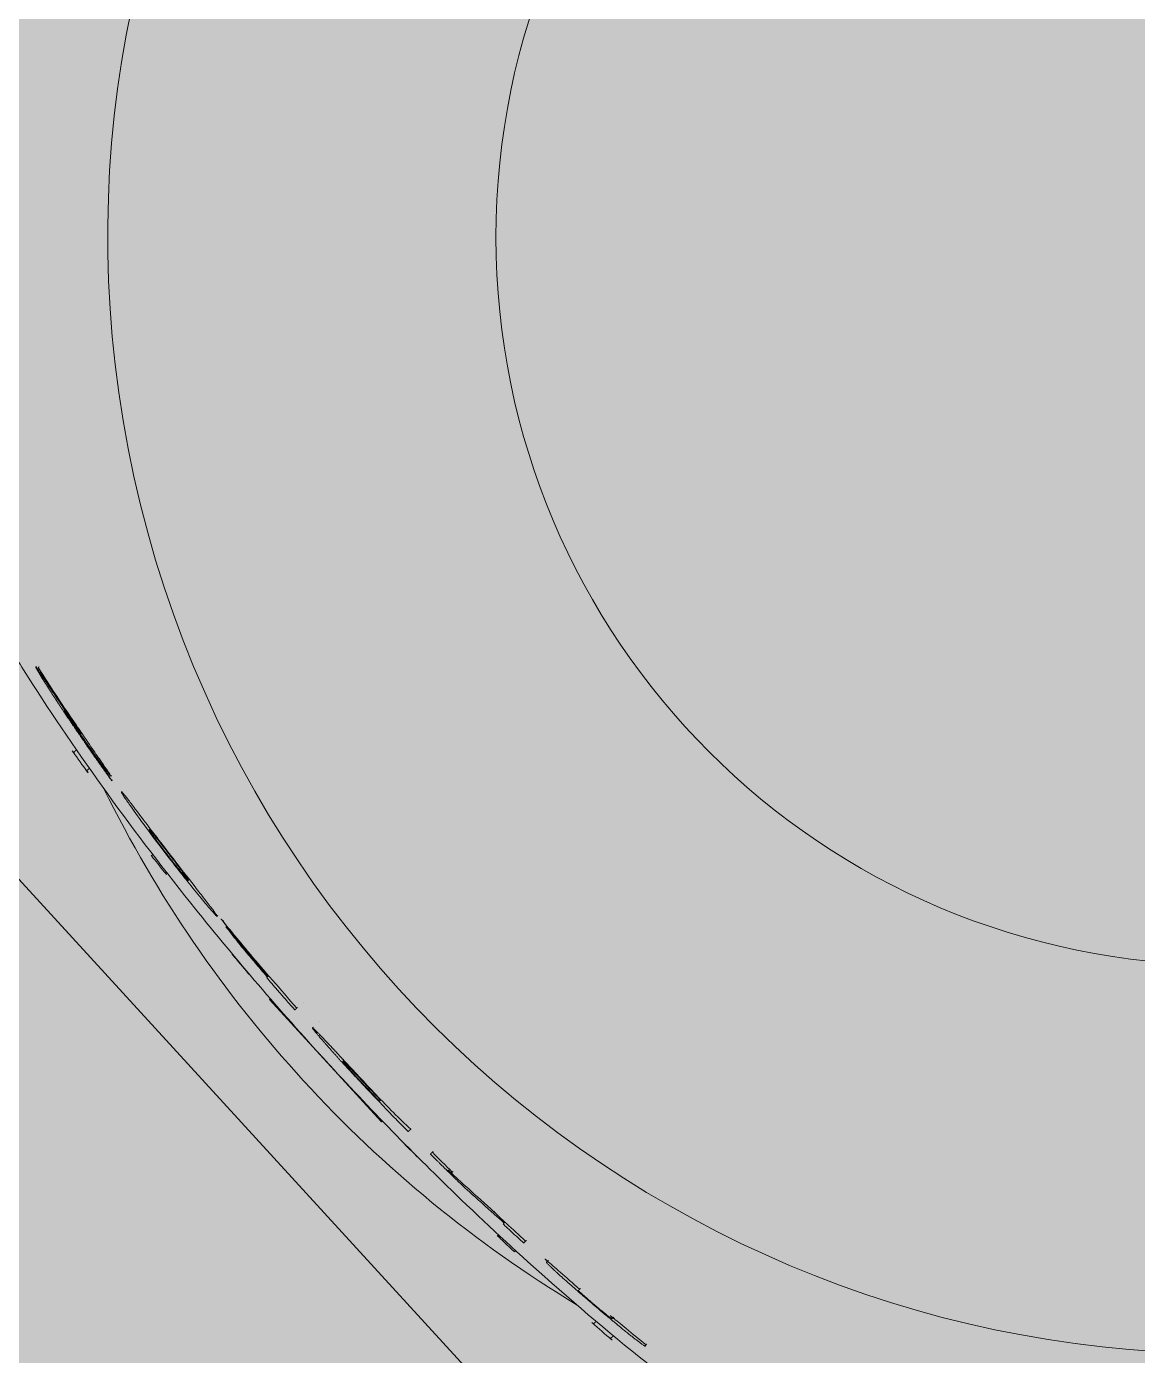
# Model space of a CAD drawing. Header units: metres. Extents: x 2306714 to 2308412, y 453204 to 454783.
# Drawn here: x 2307434.4075 to 2307434.5147, y 454011.8094 to 454011.9375 of the extents above; entities that cross this region are included whole.
import ezdxf

# ---------------------------------------------------------------- set-up
doc = ezdxf.new("R2010")
doc.units = ezdxf.units.M
doc.linetypes.add('CENTER', pattern=[2, 1.25, -0.25, 0.25, -0.25])
for name, color, linetype in [('220_СТР', 7, 'Continuous'), ('АД_серый', 250, 'Continuous'), ('ГП_здания', 7, 'Continuous'), ('ПП_Дорога_Покрытия_Газон', 3, 'Continuous')]:
    doc.layers.add(name, color=color, linetype=linetype)
for name, color, linetype, lineweight in [('280_ПОР_Откосы планировки', 250, 'Continuous', 20), ('ГП_АД том 3.2.6', 250, 'Continuous', 40), ('ПП_Дорога_Покрытия_Откос', 3, 'Continuous', 9), ('ПП_Дорога_Покрытия_Щебневание_Прикромочное', 151, 'Continuous', 30)]:
    doc.layers.add(name, color=color, linetype=linetype, lineweight=lineweight)

# ---------------------------------------------------------------- blocks, each defined once
blk = doc.blocks.new('АД 3.2.6')
at = {"layer": 'АД_серый'}
h = blk.add_hatch(dxfattribs=at)
h.set_pattern_fill('ANSI37', color=256, scale=0.25)
h.set_pattern_definition([(45, (-2306965.9422, -453205.9558), (-0.56126600757, 0.56126600757), []), (135, (-2306965.9422, -453205.9558), (-0.56126600757, -0.56126600757), [])])
edge = h.paths.add_edge_path()
edge.add_line((1053.93186, 1206.08536), (1054.02543, 1208.20484))
edge.add_line((1054.02543, 1208.20484), (1018.62202, 1175.7919))
edge.add_line((1018.62202, 1175.7919), (966.99205, 1128.52302))
edge.add_line((966.99205, 1128.52302), (878.48354, 1047.49067))
edge.add_line((878.48354, 1047.49067), (841.60499, 1013.72719))
edge.add_line((841.60499, 1013.72719), (814.31486, 988.74221))
edge.add_line((814.31486, 988.74221), (777.43631, 954.97873))
edge.add_line((777.43631, 954.97873), (740.55776, 921.21525))
edge.add_line((740.55776, 921.21525), (666.80067, 853.68829))
edge.add_line((666.80067, 853.68829), (629.92212, 819.92481))
edge.add_line((629.92212, 819.92481), (593.04357, 786.16133))
edge.add_line((593.04357, 786.16133), (556.16502, 752.39785))
edge.add_line((556.16502, 752.39785), (292.41778, 510.92888))
edge.add_line((292.41778, 510.92888), (59.06115, 297.28349))
edge.add_arc((479.24764, -161.67002), 622.24996, 132.47509102, 141.13179677)
edge.add_line((-5.2309, 228.81116), (-27.95818, 200.61292))
edge.add_arc((-516.71903, 594.54558), 627.75003, 312.47523068, 321.13179661, ccw=False)
edge.add_line((-92.81738, 131.5364), (-212.23468, 22.20554))
edge.add_line((-212.23468, 22.20554), (-211.22178, 21.09919))
edge.add_line((-211.22178, 21.09919), (-91.80447, 130.43005))
edge.add_arc((-516.71903, 594.54558), 629.25003, 312.4752307, 321.13179662)
edge.add_line((-26.79029, 199.67163), (-4.06301, 227.86986))
edge.add_arc((479.24764, -161.67002), 620.74996, 132.47509101, 141.13179676, ccw=False)
edge.add_line((60.07406, 296.17713), (293.44604, 509.83656))
edge.add_line((293.44604, 509.83656), (557.17795, 751.29146))
edge.add_line((557.17795, 751.29146), (594.0565, 785.05494))
edge.add_line((594.0565, 785.05494), (630.93505, 818.81842))
edge.add_line((630.93505, 818.81842), (667.8136, 852.5819))
edge.add_line((667.8136, 852.5819), (741.5707, 920.10885))
edge.add_line((741.5707, 920.10885), (778.44926, 953.87233))
edge.add_line((778.44926, 953.87233), (815.32781, 987.63581))
edge.add_line((815.32781, 987.63581), (842.61793, 1012.62079))
edge.add_line((842.61793, 1012.62079), (879.49648, 1046.38427))
edge.add_line((879.49648, 1046.38427), (968.00501, 1127.41661))
edge.add_line((968.00501, 1127.41661), (1019.63498, 1174.68549))
edge.add_line((1019.63498, 1174.68549), (1053.93186, 1206.08536))
blk = doc.blocks.new('Водоподготовка 4 этап')
at = {"layer": '220_СТР', "lineweight": 30, "true_color": 0xe51010}
h = blk.add_hatch(color=12, dxfattribs=at)
h.dxf.hatch_style = 1
h.paths.add_polyline_path([(2307427.33288, 454009.45795), (2307434.33981, 454015.87302), (2307439.33817, 454010.41625), (2307432.32988, 454003.99993)])
at = {"layer": 'ПП_Дорога_Покрытия_Щебневание_Прикромочное'}
h = blk.add_hatch(dxfattribs=at)
h.set_pattern_fill('ANSI37', color=256, scale=0.2, angle=4.77736958)
edge = h.paths.add_edge_path()
edge.add_line((2307428.85403, 454000.81768), (2307431.59231, 454003.32466))
edge.add_line((2307431.59231, 454003.32466), (2307432.26758, 454002.58709))
edge.add_line((2307432.26758, 454002.58709), (2307430.26687, 454000.75538))
edge.add_line((2307430.26687, 454000.75538), (2307440.65059, 453989.41364))
edge.add_arc((2307447.60472, 453979.8187), 11.85001, 42.408168, 125.933481, ccw=False)
edge.add_line((2307456.35428, 453987.81043), (2307478.60707, 453963.50459))
edge.add_arc((2307469.8669, 453955.50264), 11.84997, -47.525017, 42.475234, ccw=False)
edge.add_line((2307477.8688, 453946.76243), (2307498.88957, 453966.00763))
edge.add_arc((2307490.88762, 453974.74784), 11.85, 222.475096, 312.475121, ccw=False)
edge.add_line((2307482.1474, 453966.74589), (2307441.55195, 454011.08673))
edge.add_line((2307441.55195, 454011.08673), (2307440.75101, 454010.35395))
edge.add_line((2307440.75101, 454010.35395), (2307440.07574, 454011.09152))
edge.add_line((2307440.07574, 454011.09152), (2307441.614, 454012.49984))
edge.add_line((2307441.614, 454012.49984), (2307452.60239, 454000.49766))
edge.add_line((2307452.60239, 454000.49766), (2307451.86482, 453999.82239))
edge.add_line((2307451.86482, 453999.82239), (2307453.21536, 453998.34725))
edge.add_line((2307453.21536, 453998.34725), (2307453.95293, 453999.02252))
edge.add_line((2307453.95293, 453999.02252), (2307482.88497, 453967.42116))
edge.add_arc((2307490.88757, 453974.74679), 10.84926, 222.47117, 312.479047)
edge.add_line((2307498.2143, 453966.7452), (2307498.88957, 453966.00763))
edge.add_line((2307498.88957, 453966.00763), (2307477.8688, 453946.76243))
edge.add_line((2307477.8688, 453946.76243), (2307477.19726, 453947.5032))
edge.add_arc((2307469.86657, 453955.50254), 10.85028, 312.502507, 402.474487)
edge.add_line((2307477.8695, 453962.82932), (2307455.60735, 453987.14538))
edge.add_arc((2307447.60471, 453979.81871), 10.84999, 42.475082, 130.626496)
edge.add_line((2307440.54001, 453988.05353), (2307428.85403, 454000.81768))
blk = doc.blocks.new('Водоподготовка 18.05')
at = {"layer": 'ГП_здания', "linetype": 'CENTER', "lineweight": 13, "ltscale": 100}
blk.add_line((5505.16, 6381.43, 0), (5505.16, 5386.72, 0), dxfattribs=at)
at = {"layer": 'ГП_здания', "lineweight": 13}
for p, q in [((5390.93, 5840.23, 0), (5390.83, 5840.23, 0)), ((5389.16, 5827.58, 0), (5389.06, 5827.58, 0)), ((5388.88, 5825.75, 0), (5388.78, 5825.75, 0)), ((5387.6, 5810.7, 0), (5387.5, 5810.7, 0)), ((5388.01, 5798.98, 0), (5388.01, 5798.98, 0)), ((5387.12, 5796.54, 0), (5387.02, 5796.54, 0)), ((5387.98, 5796.55, 0), (5387.98, 5796.55, 0)), ((5388.51, 5764.65, 0), (5388.41, 5764.65, 0)), ((5388.66, 5764.65, 0), (5388.56, 5764.65, 0)), ((5389.63, 5756.36, 0), (5389.53, 5756.36, 0)), ((5390.06, 5752.24, 0), (5389.96, 5752.24, 0))]:
    blk.add_line(p, q, dxfattribs=at)
at = {"layer": 'ГП_здания', "lineweight": 13, "ltscale": 25, "elevation": 0}
blk.add_lwpolyline([(5447.02, 5643.45), (5375.8, 5643.45), (5375.8, 5943.45), (5456.42, 5943.45)], dxfattribs=at)
at = {"layer": 'ГП_здания', "lineweight": 13, "elevation": 0}
for points in [[(5554.82, 5887.9, 1), (5451.78, 5698.99, 1), (5554.82, 5887.9)], [(5387.54, 5779.9), (5387.45, 5779.9, 0.002331), (5387.58, 5777.19)]]:
    blk.add_lwpolyline(points, format="xyb", dxfattribs=at)
blk.add_lwpolyline([(5385.93, 5785.36), (5385.82, 5785.36), (5385.81, 5801.38), (5385.92, 5801.39)], dxfattribs=at)
at = {"layer": 'ГП_здания', "lineweight": 13, "ltscale": 25}
blk.add_circle((5503.3, 5793.45, 0), 70.16, dxfattribs=at)
at = {"layer": 'ГП_здания', "lineweight": 13}
blk.add_arc((5503.3, 5793.45, 0), 120.36, 163.7424, 196.3299, dxfattribs=at)
at = {"layer": 'ГП_здания', "lineweight": 13, "extrusion": (0, 0, -1)}
blk.add_ellipse((6264.47, 5787.79, 0), major_axis=(-878.86, -0.55), ratio=0.530258, start_param=0.085865, end_param=0.088818, dxfattribs=at)
at = {"layer": 'ГП_здания', "lineweight": 13}
for points, knots in [([(5598, 5888.27, 0), (5594.24, 5892.03, 0), (5589.1, 5894.9, 0), (5585.01, 5896.84, 0), (5583.82, 5897.4, 0), (5582.72, 5897.89, 0), (5581.57, 5898.37, 0), (5576.46, 5900.51, 0), (5570.96, 5902.28, 0), (5565.55, 5903.71, 0), (5562.3, 5904.57, 0), (5559.1, 5905.31, 0), (5555.75, 5906, 0), (5554.08, 5906.34, 0), (5552.39, 5906.66, 0), (5550.67, 5906.97, 0), (5542.04, 5908.52, 0), (5532.79, 5909.62, 0), (5523.21, 5910.27, 0), (5516.86, 5910.69, 0), (5510.37, 5910.92, 0), (5503.81, 5910.93, 0), (5497.54, 5910.93, 0), (5491.31, 5910.75, 0), (5485.22, 5910.37, 0), (5481.28, 5910.13, 0), (5477.39, 5909.81, 0), (5473.58, 5909.41, 0), (5463.64, 5908.38, 0), (5454.2, 5906.83, 0), (5445.59, 5904.8, 0), (5442.92, 5904.17, 0), (5440.25, 5903.48, 0), (5437.56, 5902.7, 0), (5435.33, 5902.05, 0), (5433.1, 5901.34, 0), (5430.9, 5900.58, 0), (5429.08, 5899.94, 0), (5427.29, 5899.26, 0), (5425.54, 5898.54, 0), (5424.43, 5898.08, 0), (5423.37, 5897.62, 0), (5422.26, 5897.11, 0), (5419.34, 5895.76, 0), (5415.78, 5893.91, 0), (5412.53, 5891.56, 0), (5411.09, 5890.52, 0), (5409.71, 5889.38, 0), (5408.48, 5888.15, 0), (5404.72, 5884.38, 0), (5401.85, 5879.25, 0), (5399.91, 5875.16, 0), (5399.34, 5873.96, 0), (5398.86, 5872.87, 0), (5398.38, 5871.72, 0), (5396.23, 5866.61, 0), (5394.47, 5861.11, 0), (5393.04, 5855.7, 0), (5392.18, 5852.45, 0), (5391.43, 5849.25, 0), (5390.75, 5845.9, 0), (5390.4, 5844.23, 0), (5390.08, 5842.53, 0), (5389.77, 5840.82, 0), (5388.23, 5832.18, 0), (5387.12, 5822.94, 0), (5386.48, 5813.36, 0), (5386.05, 5807.01, 0), (5385.83, 5800.52, 0), (5385.82, 5793.96, 0), (5385.81, 5787.69, 0), (5386, 5781.46, 0), (5386.37, 5775.37, 0), (5386.62, 5771.43, 0), (5386.94, 5767.54, 0), (5387.33, 5763.72, 0), (5388.37, 5753.79, 0), (5389.91, 5744.34, 0), (5391.94, 5735.74, 0), (5392.57, 5733.07, 0), (5393.26, 5730.4, 0), (5394.05, 5727.71, 0), (5394.69, 5725.48, 0), (5395.4, 5723.25, 0), (5396.17, 5721.05, 0), (5396.81, 5719.23, 0), (5397.48, 5717.44, 0), (5398.21, 5715.69, 0), (5398.66, 5714.58, 0), (5399.13, 5713.51, 0), (5399.63, 5712.41, 0), (5400.98, 5709.49, 0), (5402.83, 5705.93, 0), (5405.19, 5702.67, 0), (5406.23, 5701.23, 0), (5407.37, 5699.86, 0), (5408.6, 5698.63, 0)], [0, 0, 0, 0, 1.490588, 1.490588, 1.490588, 1.924398, 1.924398, 1.924398, 3.851331, 3.851331, 3.851331, 5.01041, 5.01041, 5.01041, 5.586225, 5.586225, 5.586225, 8.477972, 8.477972, 8.477972, 10.394049, 10.394049, 10.394049, 12.224729, 12.224729, 12.224729, 13.40936, 13.40936, 13.40936, 16.493768, 16.493768, 16.493768, 17.44998, 17.44998, 17.44998, 18.244155, 18.244155, 18.244155, 18.901026, 18.901026, 18.901026, 19.31658, 19.31658, 19.31658, 20.421311, 20.421311, 20.421311, 20.909714, 20.909714, 20.909714, 22.400302, 22.400302, 22.400302, 22.834113, 22.834113, 22.834113, 24.761045, 24.761045, 24.761045, 25.920124, 25.920124, 25.920124, 26.495939, 26.495939, 26.495939, 29.387685, 29.387685, 29.387685, 31.303762, 31.303762, 31.303762, 33.134443, 33.134443, 33.134443, 34.319073, 34.319073, 34.319073, 37.403481, 37.403481, 37.403481, 38.359693, 38.359693, 38.359693, 39.153868, 39.153868, 39.153868, 39.810739, 39.810739, 39.810739, 40.226293, 40.226293, 40.226293, 41.331024, 41.331024, 41.331024, 41.819428, 41.819428, 41.819428, 41.819428]), ([(5389.13, 5828.57, 0), (5389.11, 5828.57, 0), (5389.08, 5828.57, 0), (5389.06, 5828.57, 0), (5389.38, 5831.3, 0), (5389.51, 5832.11, 0), (5389.78, 5833.97, 0), (5389.82, 5834.22, 0), (5389.88, 5834.57, 0), (5389.9, 5834.72, 0), (5389.94, 5834.96, 0), (5389.96, 5835.05, 0), (5389.98, 5835.17, 0), (5389.99, 5835.22, 0), (5390, 5835.27, 0), (5390.01, 5835.28, 0), (5390.01, 5835.26, 0), (5390.01, 5835.23, 0), (5390, 5835.14, 0), (5389.99, 5835.08, 0), (5389.97, 5834.9, 0), (5389.95, 5834.8, 0), (5389.89, 5834.36, 0), (5389.84, 5834, 0), (5389.77, 5833.55, 0), (5389.76, 5833.45, 0), (5389.54, 5831.89, 0), (5389.43, 5831.08, 0), (5389.22, 5829.34, 0), (5389.18, 5829, 0), (5389.14, 5828.6, 0), (5389.11, 5828.34, 0), (5389.07, 5827.93, 0), (5389.06, 5827.79, 0), (5389.05, 5827.6, 0), (5389.05, 5827.57, 0), (5389.07, 5827.6, 0), (5389.09, 5827.67, 0), (5389.13, 5827.92, 0), (5389.16, 5828.11, 0), (5389.25, 5828.7, 0), (5389.3, 5829.06, 0), (5389.41, 5829.85, 0), (5389.48, 5830.38, 0), (5389.66, 5831.65, 0), (5389.79, 5832.57, 0), (5390.04, 5834.27, 0), (5390.24, 5835.82, 0), (5390.97, 5840.04, 0), (5391, 5840.04, 0), (5391.04, 5840.04, 0), (5391.07, 5840.04, 0)], [0, 0, 0, 0, 1, 1, 1, 1.783767, 1.783767, 1.98282, 1.98282, 2.115394, 2.115394, 2.202856, 2.202856, 2.27304, 2.27304, 2.340971, 2.340971, 2.410956, 2.410956, 2.485735, 2.485735, 2.579931, 2.579931, 2.891074, 2.891074, 2.976955, 2.976955, 4.2732, 4.2732, 4.998706, 4.998706, 5.830633, 5.830633, 6.49666, 6.49666, 7.143934, 7.143934, 7.81979, 7.81979, 8.515769, 8.515769, 9.392539, 9.392539, 10.702847, 10.702847, 12.186429, 12.186429, 14.375079, 14.375079, 14.375079, 15.375079, 15.375079, 15.375079, 15.375079]), ([(5387.62, 5811.46, 0), (5387.59, 5811.19, 0), (5387.57, 5811, 0), (5387.53, 5810.75, 0), (5387.51, 5810.69, 0), (5387.48, 5810.7, 0), (5387.47, 5810.78, 0), (5387.47, 5811.09, 0), (5387.47, 5811.32, 0), (5387.5, 5812.13, 0), (5387.52, 5812.61, 0), (5387.59, 5813.92, 0), (5387.63, 5814.63, 0), (5387.76, 5816.48, 0), (5387.89, 5818.17, 0), (5388.21, 5821.57, 0), (5388.32, 5822.58, 0), (5388.5, 5824.06, 0), (5388.56, 5824.51, 0), (5388.63, 5824.98, 0), (5388.65, 5825.15, 0), (5388.7, 5825.43, 0), (5388.72, 5825.53, 0), (5388.73, 5825.61, 0), (5388.76, 5825.72, 0), (5388.78, 5825.76, 0), (5388.8, 5825.73, 0), (5388.8, 5825.65, 0), (5388.8, 5825.37, 0), (5388.79, 5825.16, 0), (5388.74, 5824.53, 0), (5388.7, 5824.13, 0), (5388.63, 5823.3, 0), (5388.57, 5822.71, 0), (5388.45, 5821.37, 0), (5388.33, 5820.1, 0), (5388.07, 5817.01, 0), (5387.96, 5815.63, 0), (5387.81, 5813.7, 0), (5387.76, 5813.16, 0), (5387.71, 5812.44, 0), (5387.69, 5812.21, 0), (5387.65, 5811.8, 0), (5387.63, 5811.62, 0), (5387.62, 5811.46, 0)], [0, 0, 0, 0, 0.140503, 0.140503, 0.279558, 0.279558, 0.440684, 0.440684, 0.557789, 0.557789, 0.647061, 0.647061, 0.735991, 0.735991, 0.880222, 0.880222, 1.011551, 1.011551, 1.141168, 1.141168, 1.238837, 1.238837, 1.336799, 1.336799, 1.336799, 1.471844, 1.471844, 1.606831, 1.606831, 1.749736, 1.749736, 1.904632, 1.904632, 2.023565, 2.023565, 2.069214, 2.069214, 2.080648, 2.080648, 2.085127, 2.085127, 2.087376, 2.087376, 2.089632, 2.089632, 2.089632, 2.089632]), ([(5388.07, 5819.52, 0), (5388.03, 5819.07, 0), (5387.99, 5818.63, 0), (5387.93, 5817.96, 0), (5387.9, 5817.55, 0), (5387.85, 5816.9, 0), (5387.83, 5816.57, 0), (5387.8, 5816.02, 0), (5387.78, 5815.8, 0), (5387.77, 5815.46, 0), (5387.77, 5815.32, 0), (5387.77, 5815.08, 0), (5387.79, 5815.08, 0), (5387.82, 5815.17, 0), (5387.84, 5815.28, 0), (5387.88, 5815.62, 0), (5387.91, 5815.8, 0), (5387.96, 5816.32, 0), (5387.98, 5816.56, 0), (5388.02, 5817.01, 0), (5388.04, 5817.27, 0), (5388.06, 5817.47, 0), (5388.08, 5817.68, 0), (5388.09, 5817.89, 0), (5388.13, 5818.35, 0), (5388.14, 5818.41, 0), (5388.17, 5818.79, 0), (5388.2, 5819.12, 0), (5388.25, 5819.77, 0), (5388.27, 5820.03, 0), (5388.31, 5820.49, 0), (5388.32, 5820.68, 0), (5388.34, 5821.05, 0), (5388.34, 5821.16, 0), (5388.33, 5821.32, 0), (5388.32, 5821.34, 0), (5388.28, 5821.21, 0), (5388.26, 5821.09, 0), (5388.21, 5820.73, 0), (5388.18, 5820.53, 0), (5388.13, 5820.11, 0), (5388.1, 5819.83, 0), (5388.07, 5819.52, 0)], [0, 0, 0, 0, 0.061398, 0.061398, 0.143718, 0.143718, 0.202976, 0.202976, 0.250492, 0.250492, 0.297711, 0.297711, 0.366238, 0.366238, 0.435084, 0.435084, 0.471903, 0.471903, 0.504315, 0.504315, 0.561339, 0.561339, 0.561339, 0.596677, 0.596677, 0.608213, 0.608213, 0.649967, 0.649967, 0.679277, 0.679277, 0.709843, 0.709843, 0.753333, 0.753333, 0.831317, 0.831317, 0.895995, 0.895995, 0.956547, 0.956547, 1.047004, 1.047004, 1.047004, 1.047004])]:
    blk.add_open_spline(points, degree=3, knots=knots, dxfattribs=at)
for points, weights, degree, knots in [([(5388.93, 5827.2, 0), (5388.9, 5827.2, 0), (5388.86, 5827.2, 0), (5388.83, 5827.2, 0), (5389.15, 5829.96, 0), (5389.49, 5832.39, 0), (5389.94, 5835.42, 0), (5390.17, 5836.87, 0), (5390.45, 5838.43, 0), (5390.53, 5838.92, 0), (5390.66, 5839.56, 0), (5390.7, 5839.76, 0), (5390.76, 5840.01, 0), (5390.79, 5840.15, 0), (5390.82, 5840.24, 0), (5390.83, 5840.25, 0), (5390.83, 5840.14, 0), (5390.82, 5840.04, 0), (5390.78, 5839.72, 0), (5390.74, 5839.48, 0), (5390.66, 5838.98, 0), (5390.59, 5838.49, 0), (5390.35, 5836.95, 0), (5390.29, 5836.58, 0), (5390.19, 5835.96, 0), (5390.15, 5835.67, 0), (5390.03, 5834.89, 0), (5390, 5834.64, 0), (5389.85, 5833.65, 0), (5389.8, 5833.28, 0), (5389.75, 5832.89, 0), (5389.74, 5832.79, 0), (5389.72, 5832.65, 0), (5389.72, 5832.6, 0), (5389.71, 5832.55, 0), (5389.71, 5832.53, 0), (5389.72, 5832.55, 0), (5389.72, 5832.57, 0), (5389.74, 5832.64, 0), (5389.75, 5832.69, 0), (5389.77, 5832.84, 0), (5389.79, 5832.94, 0), (5389.83, 5833.2, 0), (5389.86, 5833.44, 0), (5390.09, 5834.95, 0), (5390.21, 5835.7, 0), (5390.41, 5837.01, 0), (5390.55, 5837.86, 0), (5390.72, 5838.86, 0), (5390.8, 5839.25, 0), (5390.88, 5839.64, 0), (5390.97, 5840.04, 0)], [1, 1, 1, 1, 1, 1, 1, 1, 1, 1, 1, 1, 1, 1, 1, 1, 1, 1, 1, 1, 1, 1, 1, 1, 1, 1, 1, 1, 1, 1, 1, 1, 1, 1, 1, 1, 1, 1, 1, 1, 1, 1, 1, 1, 1, 1, 1, 1, 1, 0.999999238075, 0.999999238075, 1], 3, [0, 0, 0, 0, 1, 1, 1, 4.478328, 4.478328, 7.417663, 7.417663, 8.544045, 8.544045, 9.179889, 9.179889, 9.63554, 9.63554, 9.925334, 9.925334, 10.156489, 10.156489, 10.440932, 10.440932, 10.69071, 10.69071, 10.802163, 10.802163, 10.913774, 10.913774, 11.050336, 11.050336, 11.216046, 11.216046, 11.277671, 11.277671, 11.330953, 11.330953, 11.38099, 11.38099, 11.429299, 11.429299, 11.475791, 11.475791, 11.528881, 11.528881, 11.636062, 11.636062, 11.927863, 11.927863, 12.215433, 12.215433, 12.215433, 12.218457, 12.218457, 12.218457, 12.218457]), ([(5388.05, 5829.54, 0), (5387.93, 5829.54, 0), (5387.81, 5829.55, 0), (5387.69, 5829.55, 0), (5387.76, 5830.26, 0), (5387.84, 5830.98, 0), (5387.92, 5831.69, 0), (5388.06, 5831.69, 0), (5388.2, 5831.7, 0), (5388.34, 5831.7, 0)], [1, 1, 1, 1, 0.999996795465, 0.999996795465, 1, 1, 1, 1], 3, [0, 0, 0, 0, 0.480014, 0.480014, 0.480014, 0.486215, 0.486215, 0.486215, 1.043226, 1.043226, 1.043226, 1.043226]), ([(5386.76, 5817.13, 0), (5386.71, 5817.13, 0), (5386.66, 5817.13, 0), (5386.62, 5817.14, 0), (5386.67, 5817.85, 0), (5386.72, 5818.56, 0), (5386.77, 5819.27, 0), (5386.83, 5819.27, 0), (5386.88, 5819.28, 0), (5386.94, 5819.28, 0)], [1, 1, 1, 1, 0.999996814524, 0.999996814524, 1, 1, 1, 1], 3, [0, 0, 0, 0, 0.1837325, 0.1837325, 0.1837325, 0.1899152, 0.1899152, 0.1899152, 0.4133129, 0.4133129, 0.4133129, 0.4133129]), ([(5387.59, 5809.96, 0), (5387.52, 5809.32, 0), (5387.46, 5808.68, 0), (5387.32, 5805.9, 0), (5387.23, 5803.11, 0), (5387.2, 5803.11, 0), (5387.17, 5803.11, 0), (5387.26, 5806.05, 0), (5387.42, 5808.96, 0), (5387.45, 5808.96, 0), (5387.49, 5808.96, 0)], [1, 0.999999314875, 1, 0.999599922527, 1, 1, 1, 0.99955865916, 1, 1, 1], 2, [0, 0, 0, 0.002341, 0.002341, 0.058917, 0.058917, 1.058917, 1.058917, 1.118339, 1.118339, 2.118339, 2.118339, 2.118339]), ([(5387.18, 5798.98, 0), (5387.28, 5804.5, 0), (5387.59, 5809.96, 0), (5387.63, 5809.96, 0), (5387.68, 5809.96, 0)], [1, 0.99845061329, 1, 1, 1], 2, [0, 0, 0, 0.111348, 0.111348, 1.111348, 1.111348, 1.111348]), ([(5387.28, 5798.98, 0), (5387.25, 5798.98, 0), (5387.21, 5798.98, 0), (5387.18, 5798.98, 0), (5387.1, 5798.98, 0), (5387.01, 5798.98, 0), (5386.93, 5798.98, 0), (5386.94, 5799.66, 0), (5386.96, 5800.35, 0), (5386.99, 5801.73, 0), (5387.01, 5802.42, 0), (5387.03, 5803.11, 0), (5387.06, 5803.11, 0), (5387.09, 5803.11, 0), (5387.12, 5803.11, 0), (5387.14, 5803.87, 0), (5387.17, 5804.63, 0), (5387.23, 5806.14, 0), (5387.26, 5806.9, 0), (5387.3, 5807.66, 0), (5387.34, 5808.09, 0), (5387.38, 5808.53, 0), (5387.42, 5808.96, 0)], [1, 1, 1, 1, 1, 1, 1, 1, 1, 1, 1, 1, 1, 1, 1, 1, 1, 1, 1, 1, 0.99999952267, 0.99999952267, 1], 3, [0, 0, 0, 0, 1, 1, 1, 2, 2, 2, 2.1935, 2.1935, 2.387001, 2.387001, 2.387001, 3.387001, 3.387001, 3.387001, 3.600351, 3.600351, 3.813701, 3.813701, 3.813701, 3.816094, 3.816094, 3.816094, 3.816094]), ([(5386.03, 5804.72, 0), (5386.02, 5804.72, 0), (5386.01, 5804.72, 0), (5386, 5804.72, 0), (5386.02, 5805.43, 0), (5386.05, 5806.14, 0), (5386.07, 5806.86, 0), (5386.09, 5806.86, 0), (5386.1, 5806.86, 0), (5386.11, 5806.86, 0)], [1, 1, 1, 1, 0.999996825739, 0.999996825739, 1, 1, 1, 1], 3, [0, 0, 0, 0, 1, 1, 1, 1.006172, 1.006172, 1.006172, 1.061909, 1.061909, 1.061909, 1.061909]), ([(5387.42, 5782.94, 0), (5387.39, 5782.94, 0), (5387.35, 5782.94, 0), (5387.32, 5782.94, 0), (5387.24, 5782.94, 0), (5387.15, 5782.94, 0), (5387.07, 5782.94, 0), (5386.97, 5785.86, 0), (5386.9, 5788.8, 0), (5386.89, 5791.74, 0), (5386.88, 5792.06, 0), (5386.88, 5792.38, 0), (5386.89, 5793.02, 0), (5386.89, 5793.32, 0), (5386.9, 5794.2, 0), (5386.91, 5794.72, 0), (5386.94, 5795.6, 0), (5386.95, 5795.95, 0), (5386.99, 5796.42, 0), (5387.01, 5796.54, 0), (5387.04, 5796.54, 0), (5387.05, 5796.42, 0), (5387.08, 5795.95, 0), (5387.09, 5795.6, 0), (5387.11, 5794.72, 0), (5387.12, 5794.2, 0), (5387.13, 5793.33, 0), (5387.13, 5793.02, 0), (5387.13, 5792.38, 0), (5387.14, 5792.06, 0), (5387.14, 5791.74, 0), (5387.16, 5788.8, 0), (5387.22, 5785.86, 0), (5387.32, 5782.94, 0)], [1, 1, 1, 1, 1, 1, 1, 0.999343512695, 0.999343512695, 1, 1, 1, 1, 1, 1, 1, 1, 1, 1, 1, 1, 1, 1, 1, 1, 1, 1, 1, 1, 1, 1, 0.999341942385, 0.999341942385, 1], 3, [0, 0, 0, 0, 1, 1, 1, 2, 2, 2, 2.088765, 2.088765, 2.088765, 2.179672, 2.179672, 2.270355, 2.270355, 2.446415, 2.446415, 2.623026, 2.623026, 2.799734, 2.799734, 2.97648, 2.97648, 3.15302, 3.15302, 3.329024, 3.329024, 3.41975, 3.41975, 3.510708, 3.510708, 3.510708, 3.599579, 3.599579, 3.599579, 3.599579]), ([(5385.82, 5792.3, 0), (5385.82, 5792.3, 0), (5385.82, 5792.3, 0), (5385.82, 5793.37, 0), (5385.82, 5794.44, 0), (5385.82, 5794.44, 0), (5385.82, 5794.44, 0)], [1, 1, 1, 0.999995244209, 1, 1, 1], 2, [0, 0, 0, 1, 1, 1.006168, 1.006168, 2.006168, 2.006168, 2.006168]), ([(5387.01, 5786.99, 0), (5386.99, 5787.79, 0), (5386.97, 5788.59, 0), (5386.96, 5789.39, 0), (5386.96, 5789.58, 0), (5386.96, 5789.77, 0), (5386.95, 5790.15, 0), (5386.95, 5790.33, 0), (5386.95, 5790.85, 0), (5386.96, 5791.15, 0), (5386.97, 5791.67, 0), (5386.97, 5791.88, 0), (5386.99, 5792.16, 0), (5387, 5792.23, 0), (5387.02, 5792.23, 0), (5387.03, 5792.16, 0), (5387.05, 5791.88, 0), (5387.06, 5791.67, 0), (5387.08, 5791.15, 0), (5387.08, 5790.85, 0), (5387.09, 5790.33, 0), (5387.1, 5790.15, 0), (5387.1, 5789.77, 0), (5387.11, 5789.58, 0), (5387.11, 5789.39, 0), (5387.12, 5788.59, 0), (5387.14, 5787.79, 0), (5387.15, 5786.99, 0), (5387.1, 5786.99, 0), (5387.05, 5786.99, 0), (5387.01, 5786.99, 0)], [1, 0.999994590858, 0.999994590858, 1, 1, 1, 1, 1, 1, 1, 1, 1, 1, 1, 1, 1, 1, 1, 1, 1, 1, 1, 1, 1, 1, 0.999994585389, 0.999994585389, 1, 1, 1, 1], 3, [0, 0, 0, 0, 0.008057, 0.008057, 0.008057, 0.061803, 0.061803, 0.115414, 0.115414, 0.219311, 0.219311, 0.323549, 0.323549, 0.427893, 0.427893, 0.532235, 0.532235, 0.6365, 0.6365, 0.740465, 0.740465, 0.794031, 0.794031, 0.847732, 0.847732, 0.847732, 0.855793, 0.855793, 0.855793, 1.855793, 1.855793, 1.855793, 1.855793]), ([(5386.13, 5779.89, 0), (5386.12, 5779.89, 0), (5386.1, 5779.89, 0), (5386.09, 5779.89, 0), (5386.06, 5780.6, 0), (5386.04, 5781.31, 0), (5386.01, 5782.03, 0), (5386.02, 5782.03, 0), (5386.03, 5782.03, 0), (5386.04, 5782.03, 0)], [1, 1, 1, 1, 0.99999682577, 0.99999682577, 1, 1, 1, 1], 3, [0, 0, 0, 0, 0.055698, 0.055698, 0.055698, 0.06187, 0.06187, 0.06187, 1.06187, 1.06187, 1.06187, 1.06187]), ([(5388.39, 5767.5, 0), (5388.35, 5767.5, 0), (5388.32, 5767.5, 0), (5388.29, 5767.5, 0), (5388.2, 5767.5, 0), (5388.12, 5767.5, 0), (5388.04, 5767.5, 0), (5388, 5767.94, 0), (5387.96, 5768.39, 0), (5387.88, 5769.29, 0), (5387.84, 5769.74, 0), (5387.81, 5770.19, 0), (5387.86, 5770.19, 0), (5387.91, 5770.19, 0), (5387.96, 5770.19, 0), (5387.76, 5772.04, 0), (5387.58, 5773.9, 0), (5387.41, 5775.77, 0), (5387.37, 5776.46, 0), (5387.33, 5777.15, 0), (5387.26, 5778.52, 0), (5387.23, 5779.21, 0), (5387.19, 5779.9, 0), (5387.28, 5779.9, 0), (5387.36, 5779.9, 0), (5387.45, 5779.9, 0)], [1, 1, 1, 1, 1, 1, 1, 1, 1, 1, 1, 1, 1, 1, 1, 0.999712785424, 0.999712785424, 1, 1, 1, 1, 1, 1, 1, 1, 1], 3, [0, 0, 0, 0, 1, 1, 1, 2, 2, 2, 2.126478, 2.126478, 2.252956, 2.252956, 2.252956, 3.252956, 3.252956, 3.252956, 3.311666, 3.311666, 3.311666, 3.50502, 3.50502, 3.698373, 3.698373, 3.698373, 4.698373, 4.698373, 4.698373, 4.698373]), ([(5387.95, 5771.62, 0), (5387.66, 5774.39, 0), (5387.43, 5777.19, 0), (5387.51, 5777.19, 0), (5387.58, 5777.19, 0), (5387.63, 5777.19, 0), (5387.68, 5777.19, 0)], [1, 0.999574759899, 1, 1, 1, 1, 1], 2, [0, 0, 0, 0.058328, 0.058328, 1.058328, 1.058328, 2.058328, 2.058328, 2.058328]), ([(5388.29, 5767.5, 0), (5388.1, 5769.55, 0), (5387.95, 5771.62, 0), (5388, 5771.62, 0), (5388.05, 5771.62, 0)], [1, 0.999768963499, 1, 1, 1], 2, [0, 0, 0, 0.042993, 0.042993, 1.042993, 1.042993, 1.042993]), ([(5386.97, 5767.47, 0), (5386.92, 5767.47, 0), (5386.86, 5767.47, 0), (5386.8, 5767.47, 0), (5386.75, 5768.19, 0), (5386.7, 5768.9, 0), (5386.65, 5769.61, 0), (5386.69, 5769.61, 0), (5386.74, 5769.61, 0), (5386.79, 5769.61, 0)], [1, 1, 1, 1, 0.999996814524, 0.999996814524, 1, 1, 1, 1], 3, [0, 0, 0, 0, 0.2233668, 0.2233668, 0.2233668, 0.2295495, 0.2295495, 0.2295495, 0.413247, 0.413247, 0.413247, 0.413247]), ([(5389.01, 5760.56, 0), (5388.85, 5761.92, 0), (5388.7, 5763.28, 0), (5388.56, 5764.65, 0), (5388.51, 5764.65, 0), (5388.46, 5764.65, 0), (5388.41, 5764.65, 0), (5388.4, 5764.66, 0), (5388.39, 5764.62, 0), (5388.39, 5764.45, 0), (5388.39, 5764.33, 0), (5388.41, 5763.98, 0), (5388.43, 5763.73, 0), (5388.49, 5763, 0), (5388.54, 5762.55, 0), (5388.77, 5760.3, 0), (5389.02, 5758.24, 0), (5389.32, 5756.02, 0), (5389.44, 5755.2, 0), (5389.63, 5753.93, 0), (5389.71, 5753.47, 0), (5389.82, 5752.85, 0), (5389.86, 5752.61, 0), (5389.92, 5752.35, 0), (5389.93, 5752.29, 0), (5389.96, 5752.23, 0), (5389.96, 5752.24, 0), (5389.97, 5752.28, 0), (5390.01, 5752.28, 0), (5390.06, 5752.28, 0), (5390.11, 5752.28, 0), (5390.15, 5752.28, 0), (5390.18, 5752.28, 0), (5390.21, 5752.28, 0)], [1, 0.999842417694, 0.999842417694, 1, 1, 1, 1, 1, 1, 1, 1, 1, 1, 1, 1, 1, 1, 1, 1, 1, 1, 1, 1, 1, 1, 1, 1, 1, 1, 1, 1, 1, 1, 1], 3, [0, 0, 0, 0, 0.043486, 0.043486, 0.043486, 1.043486, 1.043486, 1.043486, 1.176825, 1.176825, 1.296523, 1.296523, 1.402826, 1.402826, 1.501726, 1.501726, 1.801226, 1.801226, 2.155269, 2.155269, 2.487132, 2.487132, 2.786522, 2.786522, 2.987058, 2.987058, 3.184263, 3.184263, 3.184263, 4.184263, 4.184263, 4.184263, 5.184263, 5.184263, 5.184263, 5.184263]), ([(5390.11, 5752.28, 0), (5389.91, 5753.63, 0), (5389.72, 5754.99, 0), (5389.53, 5756.36, 0), (5389.48, 5756.36, 0), (5389.43, 5756.36, 0), (5389.38, 5756.36, 0), (5389.38, 5756.36, 0), (5389.37, 5756.38, 0), (5389.35, 5756.45, 0), (5389.34, 5756.5, 0), (5389.3, 5756.7, 0), (5389.28, 5756.86, 0), (5389.21, 5757.28, 0), (5389.18, 5757.52, 0), (5389.11, 5758.04, 0), (5389.07, 5758.31, 0), (5389, 5758.86, 0), (5388.97, 5759.13, 0), (5388.92, 5759.63, 0), (5388.9, 5759.85, 0), (5388.86, 5760.2, 0), (5388.85, 5760.34, 0), (5388.85, 5760.49, 0), (5388.84, 5760.56, 0), (5388.85, 5760.56, 0), (5388.9, 5760.56, 0), (5388.95, 5760.56, 0), (5389.01, 5760.56, 0), (5389.04, 5760.56, 0), (5389.07, 5760.56, 0), (5389.1, 5760.56, 0)], [1, 0.999831569601, 0.999831569601, 1, 1, 1, 1, 1, 1, 1, 1, 1, 1, 1, 1, 1, 1, 1, 1, 1, 1, 1, 1, 1, 1, 1, 1, 1, 1, 1, 1, 1], 3, [0, 0, 0, 0, 0.044958, 0.044958, 0.044958, 1.044958, 1.044958, 1.044958, 1.12452, 1.12452, 1.203961, 1.203961, 1.340747, 1.340747, 1.478446, 1.478446, 1.615911, 1.615911, 1.753231, 1.753231, 1.889381, 1.889381, 2.015623, 2.015623, 2.106288, 2.106288, 2.106288, 3.106288, 3.106288, 3.106288, 4.106288, 4.106288, 4.106288, 4.106288]), ([(5388.39, 5755.04, 0), (5388.24, 5755.05, 0), (5388.1, 5755.05, 0), (5387.96, 5755.06, 0), (5387.88, 5755.77, 0), (5387.81, 5756.48, 0), (5387.73, 5757.2, 0), (5387.85, 5757.2, 0), (5387.97, 5757.2, 0), (5388.09, 5757.21, 0)], [1, 1, 1, 1, 0.999996795465, 0.999996795465, 1, 1, 1, 1], 3, [0, 0, 0, 0, 0.557012, 0.557012, 0.557012, 0.563213, 0.563213, 0.563213, 1.043221, 1.043221, 1.043221, 1.043221])]:
    blk.add_rational_spline(points, weights, degree=degree, knots=knots, dxfattribs=at)
blk = doc.blocks.new('Откос водоподготовка')
at = {"layer": 'ПП_Дорога_Покрытия_Откос'}
h = blk.add_hatch(dxfattribs=at)
h.set_pattern_fill('GRASS', color=110, scale=0.02, style=0)
h.set_pattern_definition([(90, (-2307476.39992, -453943.012), (-0.3592102448, 0.3592102448), [0.09525, -0.6231704896]), (45, (-2307476.3999, -453943.012), (-0.35921024484, 0.35921024484), [0.09525, -0.41275]), (135, (-2307476.3999, -453943.012), (-0.35921024484, -0.35921024484), [0.09525, -0.41275])])
edge = h.paths.add_edge_path()
edge.add_line((21.81438, 23.73319), (19.4805, 26.28239))
edge.add_arc((14.20344, 31.75312), 7.60107, 224.018251, 313.967682, ccw=False)
edge.add_line((8.73738, 26.47123), (-14.23126, 49.84106))
edge.add_line((-14.23126, 49.84106), (-16.36841, 52.39698))
edge.add_line((-16.36841, 52.39698), (-12.60349, 55.77315))
edge.add_arc((-14.12112, 57.41554), 2.23621, 312.7392, 402.11394)
edge.add_line((-12.46227, 58.91515), (-20.06323, 67.51195))
edge.add_arc((-21.67482, 65.65259), 2.46057, 49.08307, 132.02188)
edge.add_line((-23.32196, 67.48052), (-26.75947, 64.28198))
edge.add_line((-26.75947, 64.28198), (-32.95278, 71.16613))
edge.add_arc((-34.80356, 69.46306), 2.51512, 42.61989, 96.74512)
edge.add_line((-35.09897, 71.96077), (-40.01462, 77.44533))
edge.add_arc((-41.95395, 75.68624), 2.61827, 42.21002, 132.1302)
edge.add_line((-43.71033, 77.62801), (-53.68224, 68.37441))
edge.add_arc((-51.8986, 66.57882), 2.53091, 134.80867, 222.70303)
edge.add_line((-53.75851, 64.86236), (-48.81323, 59.73128))
edge.add_arc((-47.50489, 57.82765), 2.30989, 124.50022, 222.19026)
edge.add_line((-49.21633, 56.27634), (-37.30642, 43.71721))
edge.add_arc((-35.86241, 45.03767), 1.95672, 222.44112, 310.75565)
edge.add_line((-34.585, 43.55545), (-33.30836, 44.4962))
edge.add_arc((-28.67027, 36.73671), 9.04, 43.337077, 120.868071, ccw=False)
edge.add_line((-22.09522, 42.94076), (-19.43837, 40.15334))
edge.add_line((-19.43837, 40.15334), (-0.74955, 17.78563))
edge.add_arc((-6.37591, 13.01427), 7.37712, -51.173828, 40.299142, ccw=False)
edge.add_line((-1.75076, 7.26712), (0.79361, 4.488))
edge.add_arc((-6.53306, 12.49064), 10.85, 312.475121, 402.475096)
edge.add_line((1.46958, 19.81731), (-20.79257, 44.13338))
edge.add_arc((-28.79521, 36.80671), 10.84999, 42.475082, 130.626496)
edge.add_line((-35.85991, 45.04153), (-47.54589, 57.80567))
edge.add_line((-47.54589, 57.80567), (-45.54518, 59.63738))
edge.add_line((-45.54518, 59.63738), (-51.89272, 66.57055))
edge.add_line((-51.89272, 66.57055), (-41.93414, 75.68795))
edge.add_line((-41.93414, 75.68795), (-35.58661, 68.75478))
edge.add_line((-35.58661, 68.75478), (-34.78592, 69.48784))
edge.add_line((-34.78592, 69.48784), (-26.90377, 60.87848))
edge.add_line((-26.90377, 60.87848), (-21.66702, 65.67289))
edge.add_line((-21.66702, 65.67289), (-14.104, 57.4121))
edge.add_line((-14.104, 57.4121), (-19.34075, 52.61768))
edge.add_line((-19.34075, 52.61768), (6.48505, 24.40916))
edge.add_arc((14.48765, 31.73478), 10.84926, 222.471174, 312.479042)

msp = doc.modelspace()

# ---------------------------------------------------------------- hatches: boundary and pattern name
at = {"layer": 'ПП_Дорога_Покрытия_Газон'}
h = msp.add_hatch(dxfattribs=at)
h.set_pattern_fill('ANSI37', color=256, scale=0.15, angle=-9.47535813)
edge = h.paths.add_edge_path()
edge.add_line((2307436.38529, 454020.45733), (2307441.30303, 454014.97629))
edge.add_line((2307441.30303, 454014.97629), (2307441.39919, 454014.98636))
edge.add_line((2307441.39919, 454014.98636), (2307441.53098, 454014.99316))
edge.add_line((2307441.53098, 454014.99316), (2307441.66295, 454014.993))
edge.add_line((2307441.66295, 454014.993), (2307441.79472, 454014.98586))
edge.add_line((2307441.79472, 454014.98586), (2307441.92593, 454014.97178))
edge.add_line((2307441.92593, 454014.97178), (2307442.05621, 454014.95079))
edge.add_line((2307442.05621, 454014.95079), (2307442.18521, 454014.92295))
edge.add_line((2307442.18521, 454014.92295), (2307442.31255, 454014.88833))
edge.add_line((2307442.31255, 454014.88833), (2307442.43789, 454014.84704))
edge.add_line((2307442.43789, 454014.84704), (2307442.56087, 454014.79919))
edge.add_line((2307442.56087, 454014.79919), (2307442.68115, 454014.74491))
edge.add_line((2307442.68115, 454014.74491), (2307442.7984, 454014.68436))
edge.add_line((2307442.7984, 454014.68436), (2307442.91229, 454014.6177))
edge.add_line((2307442.91229, 454014.6177), (2307443.0287, 454014.54194))
edge.add_line((2307443.0287, 454014.54194), (2307443.14073, 454014.45984))
edge.add_line((2307443.14073, 454014.45984), (2307443.24802, 454014.37166))
edge.add_line((2307443.24802, 454014.37166), (2307443.35027, 454014.27766))
edge.add_line((2307443.35027, 454014.27766), (2307443.44713, 454014.17813))
edge.add_line((2307443.44713, 454014.17813), (2307449.64045, 454007.29398))
edge.add_line((2307449.64045, 454007.29398), (2307453.07796, 454010.49253))
edge.add_line((2307453.07796, 454010.49253), (2307453.18217, 454010.58148))
edge.add_line((2307453.18217, 454010.58148), (2307453.29117, 454010.66448))
edge.add_line((2307453.29117, 454010.66448), (2307453.40463, 454010.74129))
edge.add_line((2307453.40463, 454010.74129), (2307453.52219, 454010.81165))
edge.add_line((2307453.52219, 454010.81165), (2307453.6435, 454010.87535))
edge.add_line((2307453.6435, 454010.87535), (2307453.76816, 454010.93219))
edge.add_line((2307453.76816, 454010.93219), (2307453.8958, 454010.982))
edge.add_line((2307453.8958, 454010.982), (2307454.02601, 454011.02461))
edge.add_line((2307454.02601, 454011.02461), (2307454.1584, 454011.0599))
edge.add_line((2307454.1584, 454011.0599), (2307454.29254, 454011.08777))
edge.add_line((2307454.29254, 454011.08777), (2307454.42804, 454011.10811))
edge.add_line((2307454.42804, 454011.10811), (2307454.56445, 454011.12087))
edge.add_line((2307454.56445, 454011.12087), (2307454.70136, 454011.12601))
edge.add_line((2307454.70136, 454011.12601), (2307454.83835, 454011.12351))
edge.add_line((2307454.83835, 454011.12351), (2307454.97499, 454011.11338))
edge.add_line((2307454.97499, 454011.11338), (2307455.11085, 454011.09566))
edge.add_line((2307455.11085, 454011.09566), (2307455.24551, 454011.07039))
edge.add_line((2307455.24551, 454011.07039), (2307455.37855, 454011.03765))
edge.add_line((2307455.37855, 454011.03765), (2307455.50956, 454010.99756))
edge.add_line((2307455.50956, 454010.99756), (2307455.63813, 454010.95022))
edge.add_line((2307455.63813, 454010.95022), (2307455.76387, 454010.89579))
edge.add_line((2307455.76387, 454010.89579), (2307455.88638, 454010.83445))
edge.add_line((2307455.88638, 454010.83445), (2307456.00528, 454010.76636))
edge.add_line((2307456.00528, 454010.76636), (2307456.1202, 454010.69176))
edge.add_line((2307456.1202, 454010.69176), (2307456.23078, 454010.61088))
edge.add_line((2307456.23078, 454010.61088), (2307456.33669, 454010.52395))
edge.add_line((2307456.33669, 454010.52395), (2307456.43758, 454010.43126))
edge.add_line((2307456.43758, 454010.43126), (2307456.53316, 454010.33309))
edge.add_line((2307456.53316, 454010.33309), (2307461.11353, 454005.1543))
edge.add_line((2307461.11353, 454005.1543), (2307462.68627, 454003.36827))
edge.add_line((2307462.68627, 454003.36827), (2307463.93765, 454001.92715))
edge.add_line((2307463.93765, 454001.92715), (2307464.02147, 454001.82887))
edge.add_line((2307464.02147, 454001.82887), (2307464.09947, 454001.72591))
edge.add_line((2307464.09947, 454001.72591), (2307464.17141, 454001.61861))
edge.add_line((2307464.17141, 454001.61861), (2307464.23702, 454001.50734))
edge.add_line((2307464.23702, 454001.50734), (2307464.2961, 454001.39247))
edge.add_line((2307464.2961, 454001.39247), (2307464.34846, 454001.27438))
edge.add_line((2307464.34846, 454001.27438), (2307464.3939, 454001.15346))
edge.add_line((2307464.3939, 454001.15346), (2307464.43229, 454001.03012))
edge.add_line((2307464.43229, 454001.03012), (2307464.46349, 454000.90477))
edge.add_line((2307464.46349, 454000.90477), (2307464.4874, 454000.77783))
edge.add_line((2307464.4874, 454000.77783), (2307464.50394, 454000.64972))
edge.add_line((2307464.50394, 454000.64972), (2307464.51306, 454000.52086))
edge.add_line((2307464.51306, 454000.52086), (2307464.51472, 454000.3917))
edge.add_line((2307464.51472, 454000.3917), (2307464.50892, 454000.26265))
edge.add_line((2307464.50892, 454000.26265), (2307464.49568, 454000.13416))
edge.add_line((2307464.49568, 454000.13416), (2307464.47504, 454000.00664))
edge.add_line((2307464.47504, 454000.00664), (2307464.44707, 453999.88053))
edge.add_line((2307464.44707, 453999.88053), (2307464.41187, 453999.75625))
edge.add_line((2307464.41187, 453999.75625), (2307464.36955, 453999.6342))
edge.add_line((2307464.36955, 453999.6342), (2307464.32025, 453999.5148))
edge.add_line((2307464.32025, 453999.5148), (2307464.26414, 453999.39845))
edge.add_line((2307464.26414, 453999.39845), (2307464.20141, 453999.28553))
edge.add_line((2307464.20141, 453999.28553), (2307464.13226, 453999.17642))
edge.add_line((2307464.13226, 453999.17642), (2307464.05693, 453999.07149))
edge.add_line((2307464.05693, 453999.07149), (2307463.97566, 453998.97108))
edge.add_line((2307463.97566, 453998.97108), (2307463.88873, 453998.87553))
edge.add_line((2307463.88873, 453998.87553), (2307463.79643, 453998.78516))
edge.add_line((2307463.79643, 453998.78516), (2307460.03151, 453995.40898))
edge.add_line((2307460.03151, 453995.40898), (2307462.01456, 453993.01136))
edge.add_line((2307462.01456, 453993.01136), (2307462.32276, 453992.69478))
edge.add_line((2307462.32276, 453992.69478), (2307463.31299, 453991.6919))
edge.add_line((2307463.31299, 453991.6919), (2307481.72292, 454008.54772))
edge.add_line((2307481.72292, 454008.54772), (2307436.20884, 454058.25823))
edge.add_line((2307436.20884, 454058.25823), (2307384.94903, 454011.32825))
edge.add_line((2307384.94903, 454011.32825), (2307430.46221, 453961.61597))
edge.add_line((2307430.46221, 453961.61597), (2307455.58137, 453984.61336))
edge.add_line((2307455.58137, 453984.61336), (2307454.3047, 453985.95276))
edge.add_line((2307454.3047, 453985.95276), (2307453.17797, 453986.97132))
edge.add_line((2307453.17797, 453986.97132), (2307451.89642, 453987.78789))
edge.add_line((2307451.89642, 453987.78789), (2307450.88192, 453988.23889))
edge.add_line((2307450.88192, 453988.23889), (2307449.81994, 453988.56177))
edge.add_line((2307449.81994, 453988.56177), (2307448.72327, 453988.75186))
edge.add_line((2307448.72327, 453988.75186), (2307447.61405, 453988.80498))
edge.add_line((2307447.61405, 453988.80498), (2307446.04021, 453988.64457))
edge.add_line((2307446.04021, 453988.64457), (2307444.51532, 453988.20792))
edge.add_line((2307444.51532, 453988.20792), (2307443.09156, 453987.5082))
edge.add_line((2307443.09156, 453987.5082), (2307441.81492, 453986.56746))
edge.add_line((2307441.81492, 453986.56746), (2307441.72117, 453986.49156))
edge.add_line((2307441.72117, 453986.49156), (2307441.62291, 453986.42159))
edge.add_line((2307441.62291, 453986.42159), (2307441.52054, 453986.35781))
edge.add_line((2307441.52054, 453986.35781), (2307441.41442, 453986.30045))
edge.add_line((2307441.41442, 453986.30045), (2307441.30497, 453986.24974))
edge.add_line((2307441.30497, 453986.24974), (2307441.19261, 453986.20587))
edge.add_line((2307441.19261, 453986.20587), (2307441.07776, 453986.16901))
edge.add_line((2307441.07776, 453986.16901), (2307440.96085, 453986.1393))
edge.add_line((2307440.96085, 453986.1393), (2307440.84234, 453986.11684))
edge.add_line((2307440.84234, 453986.11684), (2307440.72267, 453986.10173))
edge.add_line((2307440.72267, 453986.10173), (2307440.60229, 453986.09402))
edge.add_line((2307440.60229, 453986.09402), (2307440.48167, 453986.09375))
edge.add_line((2307440.48167, 453986.09375), (2307440.36126, 453986.10091))
edge.add_line((2307440.36126, 453986.10091), (2307440.24152, 453986.11547))
edge.add_line((2307440.24152, 453986.11547), (2307440.1229, 453986.13738))
edge.add_line((2307440.1229, 453986.13738), (2307440.00586, 453986.16656))
edge.add_line((2307440.00586, 453986.16656), (2307439.89084, 453986.2029))
edge.add_line((2307439.89084, 453986.2029), (2307439.77828, 453986.24625))
edge.add_line((2307439.77828, 453986.24625), (2307439.6686, 453986.29646))
edge.add_line((2307439.6686, 453986.29646), (2307439.56222, 453986.35333))
edge.add_line((2307439.56222, 453986.35333), (2307439.45956, 453986.41665))
edge.add_line((2307439.45956, 453986.41665), (2307439.36098, 453986.48617))
edge.add_line((2307439.36098, 453986.48617), (2307439.26688, 453986.56163))
edge.add_line((2307439.26688, 453986.56163), (2307439.17761, 453986.64275))
edge.add_line((2307439.17761, 453986.64275), (2307439.0935, 453986.72921))
edge.add_line((2307439.0935, 453986.72921), (2307437.78497, 453988.10485))
edge.add_line((2307437.78497, 453988.10485), (2307427.18359, 453999.28834))
edge.add_line((2307427.18359, 453999.28834), (2307427.10254, 453999.38233))
edge.add_line((2307427.10254, 453999.38233), (2307427.02676, 453999.48061))
edge.add_line((2307427.02676, 453999.48061), (2307426.95648, 453999.5829))
edge.add_line((2307426.95648, 453999.5829), (2307426.88938, 453999.6915))
edge.add_line((2307426.88938, 453999.6915), (2307426.82852, 453999.80371))
edge.add_line((2307426.82852, 453999.80371), (2307426.77409, 453999.91918))
edge.add_line((2307426.77409, 453999.91918), (2307426.72626, 454000.03754))
edge.add_line((2307426.72626, 454000.03754), (2307426.68518, 454000.15841))
edge.add_line((2307426.68518, 454000.15841), (2307426.65099, 454000.28141))
edge.add_line((2307426.65099, 454000.28141), (2307426.62379, 454000.40613))
edge.add_line((2307426.62379, 454000.40613), (2307426.60368, 454000.5322))
edge.add_line((2307426.60368, 454000.5322), (2307426.59071, 454000.65919))
edge.add_line((2307426.59071, 454000.65919), (2307426.58493, 454000.78672))
edge.add_line((2307426.58493, 454000.78672), (2307426.58635, 454000.91437))
edge.add_line((2307426.58635, 454000.91437), (2307426.59498, 454001.04174))
edge.add_line((2307426.59498, 454001.04174), (2307426.61078, 454001.16841))
edge.add_line((2307426.61078, 454001.16841), (2307426.6337, 454001.294))
edge.add_line((2307426.6337, 454001.294), (2307426.66367, 454001.41809))
edge.add_line((2307426.66367, 454001.41809), (2307426.70059, 454001.54029))
edge.add_line((2307426.70059, 454001.54029), (2307426.74435, 454001.66021))
edge.add_line((2307426.74435, 454001.66021), (2307426.79481, 454001.77747))
edge.add_line((2307426.79481, 454001.77747), (2307426.85181, 454001.8917))
edge.add_line((2307426.85181, 454001.8917), (2307426.91516, 454002.00253))
edge.add_line((2307426.91516, 454002.00253), (2307426.98466, 454002.10961))
edge.add_line((2307426.98466, 454002.10961), (2307427.06009, 454002.2126))
edge.add_line((2307427.06009, 454002.2126), (2307427.14122, 454002.31116))
edge.add_line((2307427.14122, 454002.31116), (2307427.22778, 454002.40499))
edge.add_line((2307427.22778, 454002.40499), (2307427.31949, 454002.49379))
edge.add_line((2307427.31949, 454002.49379), (2307427.58734, 454002.74389))
edge.add_line((2307427.58734, 454002.74389), (2307424.30944, 454006.14757))
edge.add_line((2307424.30944, 454006.14757), (2307424.34597, 454006.10576))
edge.add_line((2307424.34597, 454006.10576), (2307422.71675, 454007.79618))
edge.add_arc((2307424.50034, 454009.59058), 2.53003, 133.22878, 225.17322, ccw=False)
edge.add_line((2307422.76749, 454011.43402), (2307432.63963, 454020.59366))
edge.add_arc((2307434.44591, 454018.69697), 2.61917, 42.2297, 133.60145, ccw=False)
h.paths.add_polyline_path([(2307441.26795, 454014.97261), (2307441.26339, 454014.97213), (2307441.26657, 454014.96868)])
h.paths.add_polyline_path([(2307434.49497, 454018.86797), (2307434.45459, 454018.83707), (2307434.3923, 454018.78021)])

# ---------------------------------------------------------------- block references
at = {"layer": 'ГП_АД том 3.2.6'}
msp.add_blockref('АД 3.2.6', (2306959.99395, 453221.75996), dxfattribs=at)
at = {"layer": 'ГП_здания'}
msp.add_blockref('Водоподготовка 4 этап', (0, 0), dxfattribs=at)

# ---------------------------------------------------------------- next in the draw order: block references
at = {"layer": 'ГП_здания', "lineweight": 30, "xscale": 0.001, "yscale": 0.001, "zscale": 0.001, "rotation": 42.47509610160246}
msp.add_blockref('Водоподготовка 18.05', (2307434.37602, 454003.92792), dxfattribs=at)

# ---------------------------------------------------------------- next in the draw order: block references
at = {"layer": '280_ПОР_Откосы планировки'}
msp.add_blockref('Откос водоподготовка', (2307476.39992, 453943.012), dxfattribs=at)

doc.saveas('drawing.dxf')
